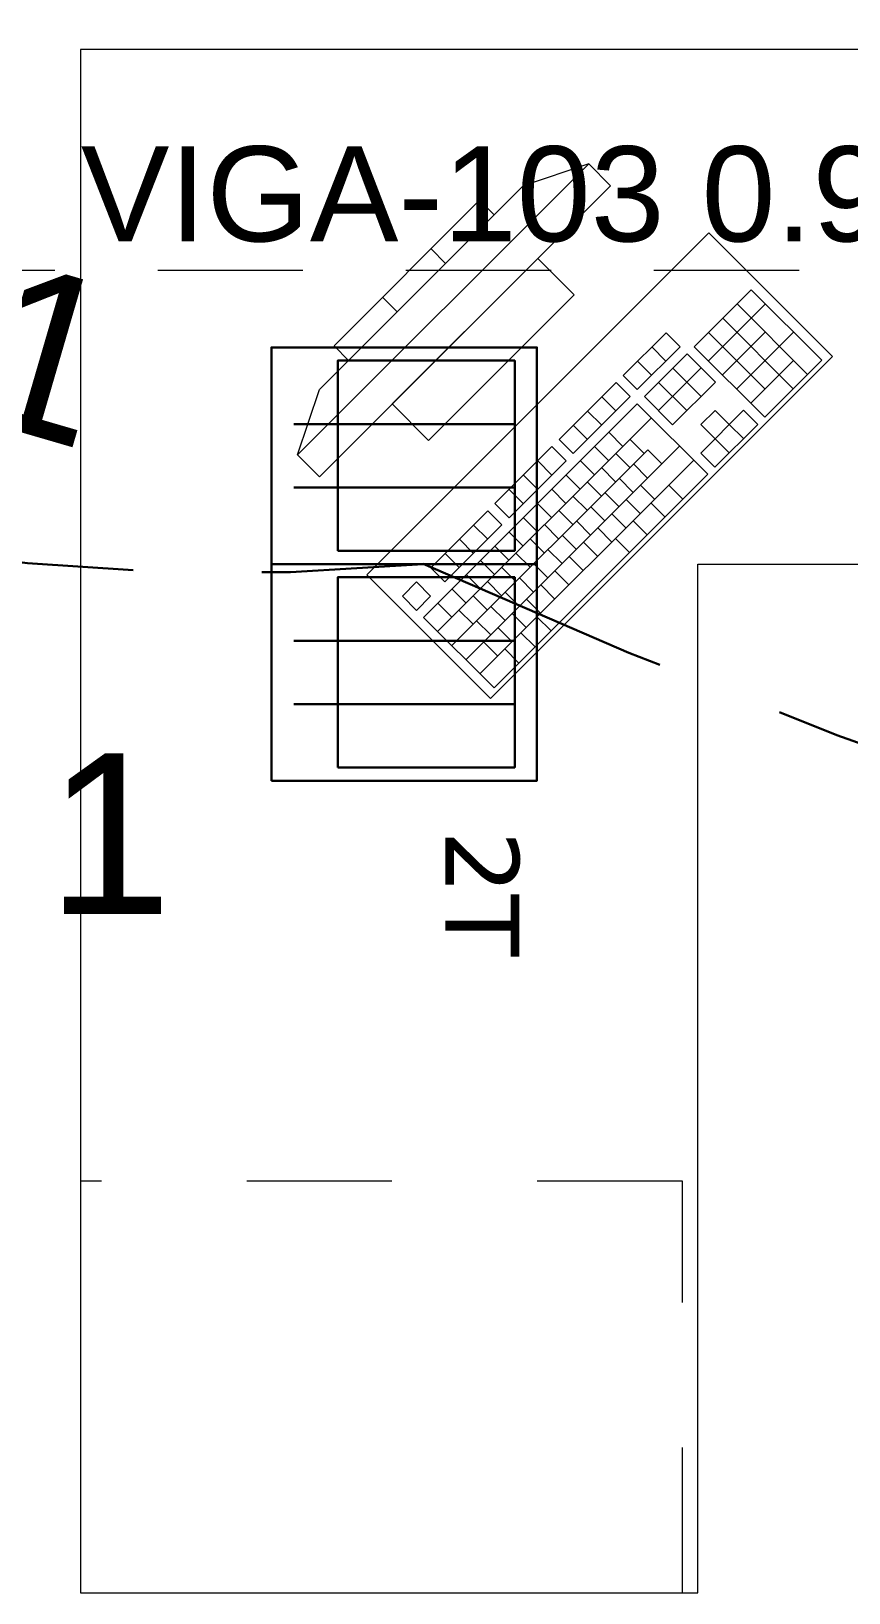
# Model space of a CAD drawing. Header units: inches. Extents: x -19 to 5698, y -728 to 92.
# Drawn here: x 405.028 to 405.823, y 15.614 to 17.132 of the extents above; entities that cross this region are included whole.
import ezdxf

# ---------------------------------------------------------------- set-up
doc = ezdxf.new("R2010")
doc.units = ezdxf.units.IN
doc.header["$MEASUREMENT"] = 0
for name, pattern in [('CONTINUA', [0]), ('HIDDEN', [0.375, 0.25, -0.125]), ('Hidden Line', [0.195611, 0.141111, -0.0545]), ('Rayas', [0.282222, 0.141111, -0.141111])]:
    doc.linetypes.add(name, pattern=pattern)
doc.layers.get('0').update_dxf_attribs({"color": 61})
for name, color, linetype, lineweight in [('00 conduct tomacorr', 120, 'HIDDEN', 30), ('00 IE CKTO ILUMINACION', 3, 'Continuous', 50), ('00 IE LUZ EMERGENCIA', 253, 'Continuous', 0)]:
    doc.layers.add(name, color=color, linetype=linetype, lineweight=lineweight)
for name, color, linetype in [('08 _ STR _ EXT _ 09 Vigas', 251, 'Continuous'), ('Interior - Mobiliario', 7, 'Continuous'), ('Notas - Etiquetas', 7, 'Continuous')]:
    doc.layers.add(name, color=color, linetype=linetype)
doc.styles.add('Annotative', font='arial.ttf')
doc.styles.add('Estilo_Generado_4', font='swisse.ttf')

# ---------------------------------------------------------------- blocks, each defined once
blk = doc.blocks.new('CAJA POP UP 6 MODULOS')
at = {"layer": '00 conduct tomacorr', "linetype": 'Continuous'}
for p, q in [((-0.095, -0.165), (-0.095, -0.0151)), ((-0.052, -0.165), (-0.052, -0.0151)), ((0.052, -0.165), (0.052, -0.0151)), ((0.095, -0.165), (0.095, -0.0151)), ((0, -0.165), (0, -0.18))]:
    blk.add_line(p, q, dxfattribs=at)
for points in [[(-0.147, 0), (0.147, 0), (0.147, -0.18), (-0.147, -0.18)], [(0, 0), (0.147, 0), (0.147, -0.18), (0, -0.18)]]:
    blk.add_lwpolyline(points, close=True, dxfattribs=at)
for points in [[(-0.138, -0.045), (-0.009, -0.045), (-0.009, -0.165), (-0.138, -0.165), (-0.138, -0.045)], [(0.009, -0.045), (0.138, -0.045), (0.138, -0.165), (0.009, -0.165), (0.009, -0.045)]]:
    blk.add_lwpolyline(points, dxfattribs=at)
at = {"color": 1, "insert": (-0.1807, -0.168), "char_height": 0.05, "attachment_point": 1, "rotation": 180}
blk.add_mtext_dynamic_manual_height_columns('{\\fVerdana|b0|i0|c0|p34;2T}', width=0.000481, gutter_width=0.1561, heights=[0], dxfattribs=at)

msp = doc.modelspace()

# ---------------------------------------------------------------- linework, layer by layer
at = {"layer": '00 conduct tomacorr'}
for centre, radius, start, end in [((405.2208, 18.5955), 1.9902, 216.9197, 275.4306), ((408.3382, 23.1254), 7.1396, 245.77949, 273.62054)]:
    msp.add_arc(centre, radius, start, end, dxfattribs=at)
at = {"layer": '08 _ STR _ EXT _ 09 Vigas', "color": 251, "linetype": 'Hidden Line', "lineweight": 13, "true_color": 0x636466}
msp.add_line((400.5701, 16.9), (407.0701, 16.9), dxfattribs=at)
at = {"layer": 'Interior - Mobiliario', "color": 175, "linetype": 'Continuous', "lineweight": 13}
for p, q in [((405.57, 17.0031), (405.2871, 16.7203)), ((405.57, 17.0031), (405.5063, 16.9819)), ((405.5912, 16.9819), (405.57, 17.0031)), ((405.3083, 16.6991), (405.5912, 16.9819)), ((405.3083, 16.7839), (405.5063, 16.9819)), ((405.4639, 16.9678), (405.3225, 16.8264)), ((405.4781, 16.9536), (405.4639, 16.9678)), ((405.3366, 16.8122), (405.4781, 16.9536)), ((405.5205, 16.9112), (405.3791, 16.7698)), ((405.4309, 16.9065), (405.4168, 16.9206)), ((405.5558, 16.8759), (405.5205, 16.9112)), ((405.7279, 16.8808), (405.6725, 16.8254)), ((405.7965, 16.8123), (405.7279, 16.8808)), ((405.3838, 16.8594), (405.3696, 16.8735)), ((405.4144, 16.7344), (405.5558, 16.8759)), ((405.6863, 16.8117), (405.7417, 16.8671)), ((405.7827, 16.7984), (405.7141, 16.867)), ((405.7688, 16.7846), (405.7002, 16.8531)), ((405.6451, 16.8391), (405.6035, 16.7975)), ((405.6588, 16.8254), (405.6451, 16.8391)), ((405.7412, 16.7844), (405.6864, 16.8393)), ((405.7, 16.798), (405.7415, 16.8396)), ((405.7137, 16.7843), (405.7691, 16.8397)), ((405.3225, 16.8264), (405.3366, 16.8122)), ((405.6172, 16.7838), (405.6588, 16.8254)), ((405.6656, 16.8185), (405.6241, 16.777)), ((405.6449, 16.8115), (405.6312, 16.8252)), ((405.6931, 16.7911), (405.6656, 16.8185)), ((405.6725, 16.8254), (405.7411, 16.7569)), ((405.6311, 16.7977), (405.6174, 16.8114)), ((405.6378, 16.7633), (405.6793, 16.8048)), ((405.6792, 16.7772), (405.6518, 16.8047)), ((405.7274, 16.7706), (405.7689, 16.8121)), ((405.7411, 16.7569), (405.7965, 16.8123)), ((405.5966, 16.7906), (405.5412, 16.7352)), ((405.6103, 16.7769), (405.5966, 16.7906)), ((405.6035, 16.7975), (405.6172, 16.7838)), ((405.6654, 16.7634), (405.6379, 16.7908)), ((405.6515, 16.7495), (405.6931, 16.7911)), ((405.2871, 16.7203), (405.3083, 16.7839)), ((405.5549, 16.7215), (405.6103, 16.7769)), ((405.5965, 16.7631), (405.5827, 16.7768)), ((405.6241, 16.777), (405.6515, 16.7495)), ((405.3791, 16.7698), (405.4144, 16.7344)), ((405.6172, 16.77), (405.4094, 16.5623)), ((405.5826, 16.7492), (405.5689, 16.7629)), ((405.6857, 16.7015), (405.6172, 16.77)), ((405.6929, 16.7635), (405.6791, 16.7497)), ((405.7066, 16.7498), (405.6929, 16.7635)), ((405.7205, 16.7637), (405.7066, 16.7498)), ((405.7342, 16.7499), (405.7205, 16.7637)), ((405.4232, 16.5486), (405.6309, 16.7563)), ((405.5688, 16.7354), (405.555, 16.7491)), ((405.6032, 16.7286), (405.5895, 16.7424)), ((405.6791, 16.7497), (405.6928, 16.736)), ((405.6926, 16.7084), (405.7342, 16.7499)), ((405.6928, 16.736), (405.7066, 16.7498)), ((405.7203, 16.7361), (405.7066, 16.7498)), ((405.4506, 16.5212), (405.6583, 16.7289)), ((405.5343, 16.7283), (405.4789, 16.6729)), ((405.548, 16.7146), (405.5343, 16.7283)), ((405.5412, 16.7352), (405.5549, 16.7215)), ((405.5893, 16.7148), (405.5756, 16.7285)), ((405.6238, 16.7218), (405.6101, 16.7356)), ((405.6928, 16.736), (405.6789, 16.7221)), ((405.7065, 16.7223), (405.6928, 16.736)), ((405.2871, 16.7203), (405.3083, 16.6991)), ((405.4369, 16.5349), (405.6273, 16.7253)), ((405.4643, 16.5075), (405.672, 16.7152)), ((405.4926, 16.6592), (405.548, 16.7146)), ((405.5341, 16.7007), (405.5204, 16.7145)), ((405.5755, 16.7009), (405.5618, 16.7147)), ((405.61, 16.708), (405.5963, 16.7217)), ((405.641, 16.7116), (405.6273, 16.7253)), ((405.6789, 16.7221), (405.6926, 16.7084)), ((405.478, 16.4938), (405.6857, 16.7015)), ((405.5203, 16.6869), (405.5066, 16.7006)), ((405.5616, 16.6871), (405.5479, 16.7008)), ((405.5961, 16.6942), (405.5824, 16.7079)), ((405.6133, 16.6839), (405.5996, 16.6976)), ((405.6271, 16.6977), (405.6134, 16.7115)), ((405.5064, 16.673), (405.4927, 16.6868)), ((405.5478, 16.6732), (405.5341, 16.687)), ((405.5823, 16.6803), (405.5686, 16.694)), ((405.5994, 16.6701), (405.5857, 16.6838)), ((405.6339, 16.6771), (405.6202, 16.6908)), ((405.6615, 16.6772), (405.6478, 16.691)), ((405.4789, 16.6729), (405.4926, 16.6592)), ((405.5339, 16.6594), (405.5202, 16.6731)), ((405.5684, 16.6665), (405.5547, 16.6802)), ((405.5856, 16.6562), (405.5719, 16.6699)), ((405.6201, 16.6633), (405.6064, 16.677)), ((405.6442, 16.6599), (405.6305, 16.6737)), ((405.472, 16.666), (405.4166, 16.6106)), ((405.4303, 16.5969), (405.4857, 16.6523)), ((405.4718, 16.6384), (405.4581, 16.6521)), ((405.4857, 16.6523), (405.472, 16.666)), ((405.5201, 16.6456), (405.5064, 16.6593)), ((405.5407, 16.6388), (405.527, 16.6525)), ((405.5546, 16.6526), (405.5409, 16.6663)), ((405.5718, 16.6424), (405.558, 16.6561)), ((405.6062, 16.6494), (405.5925, 16.6631)), ((405.6269, 16.6426), (405.6132, 16.6563)), ((405.458, 16.6246), (405.4443, 16.6383)), ((405.5062, 16.6317), (405.4925, 16.6454)), ((405.5269, 16.6249), (405.5132, 16.6386)), ((405.5579, 16.6285), (405.5442, 16.6422)), ((405.5924, 16.6356), (405.5787, 16.6493)), ((405.6096, 16.6253), (405.5959, 16.639)), ((405.4441, 16.6107), (405.4304, 16.6244)), ((405.4924, 16.6179), (405.4787, 16.6316)), ((405.513, 16.6111), (405.4993, 16.6248)), ((405.5441, 16.6147), (405.5303, 16.6284)), ((405.5647, 16.6079), (405.551, 16.6216)), ((405.5785, 16.6217), (405.5648, 16.6354)), ((405.4166, 16.6106), (405.4303, 16.5969)), ((405.4785, 16.604), (405.4648, 16.6177)), ((405.4992, 16.5972), (405.4855, 16.6109)), ((405.5302, 16.6008), (405.5165, 16.6145)), ((405.5508, 16.594), (405.5371, 16.6077)), ((405.4027, 16.5968), (405.3889, 16.5829)), ((405.4164, 16.583), (405.4027, 16.5968)), ((405.4647, 16.5902), (405.451, 16.6039)), ((405.4853, 16.5834), (405.4716, 16.5971)), ((405.5164, 16.587), (405.5026, 16.6007)), ((405.537, 16.5802), (405.5233, 16.5939)), ((405.3889, 16.5829), (405.4026, 16.5692)), ((405.4026, 16.5692), (405.4164, 16.583)), ((405.437, 16.5625), (405.4233, 16.5762)), ((405.4509, 16.5763), (405.4371, 16.59)), ((405.4715, 16.5695), (405.4578, 16.5832)), ((405.5025, 16.5731), (405.4888, 16.5868)), ((405.5232, 16.5663), (405.5094, 16.58)), ((405.4094, 16.5623), (405.478, 16.4938)), ((405.4576, 16.5557), (405.4439, 16.5694)), ((405.4887, 16.5593), (405.475, 16.573)), ((405.5093, 16.5525), (405.4956, 16.5662)), ((405.5334, 16.5492), (405.5197, 16.5629)), ((405.4748, 16.5454), (405.4611, 16.5591)), ((405.4955, 16.5386), (405.4817, 16.5524)), ((405.5178, 16.5336), (405.5041, 16.5473)), ((405.4816, 16.5248), (405.4679, 16.5385)), ((405.5022, 16.518), (405.4885, 16.5317))]:
    msp.add_line(p, q, dxfattribs=at)
at = {"layer": 'Interior - Mobiliario', "color": 175, "linetype": 'Rayas', "lineweight": 13}
for p, q in [((405.661, 16.0142), (405.076, 16.0142)), ((405.661, 15.6142), (405.661, 16.0142))]:
    msp.add_line(p, q, dxfattribs=at)
at = {"layer": 'Interior - Mobiliario', "color": 175, "linetype": 'Continuous', "lineweight": 13, "flags": 128}
for points in [[(405.076, 17.1142), (405.076, 15.6142), (405.676, 15.6142), (405.676, 16.6142), (406.376, 16.6142), (406.376, 17.1142)], [(405.3543, 16.6036), (405.4745, 16.4834), (405.8069, 16.8158), (405.6866, 16.936)]]:
    msp.add_lwpolyline(points, close=True, dxfattribs=at)

# ---------------------------------------------------------------- block references
at = {"layer": '00 conduct tomacorr', "xscale": 1.432830642179531, "yscale": 1.432830642179531, "zscale": 1.432830642179531, "rotation": 89.99999999999997}
msp.add_blockref('CAJA POP UP 6 MODULOS', (405.2617, 16.6142), dxfattribs=at)

# ---------------------------------------------------------------- texts
at = {"layer": '00 IE CKTO ILUMINACION', "color": 4, "linetype": 'CONTINUA', "lineweight": 15}
msp.add_text('C-1', height=0.15962, rotation=343.7559, dxfattribs=at).set_placement((404.7481, 16.821))
at = {"layer": '00 IE LUZ EMERGENCIA', "style": 'Annotative'}
msp.add_attdef('1', (405.0435, 16.274, 0), '', height=0.1562, dxfattribs=at)
at = {"layer": 'Notas - Etiquetas', "color": 171, "linetype": 'Continuous', "lineweight": 13, "insert": (405.0764, 16.9265), "char_height": 0.0925, "attachment_point": 7, "style": 'Estilo_Generado_4'}
msp.add_mtext('\\A1;{\\pql;\\fSwis721 Ex BT|b0|i0|c0|p34;VIGA-103\\fSwis721 Ex BT|b0|i0|c0|p34; \\fSwis721 Ex BT|b0|i0|c0|p34;0.90\\fSwis721 Ex BT|b0|i0|c0|p34;x\\fSwis721 Ex BT|b0|i0|c0|p34;0.50\\fSwis721 Ex BT|b0|i0|c0|p34;m}', dxfattribs=at)

doc.saveas('drawing.dxf')
